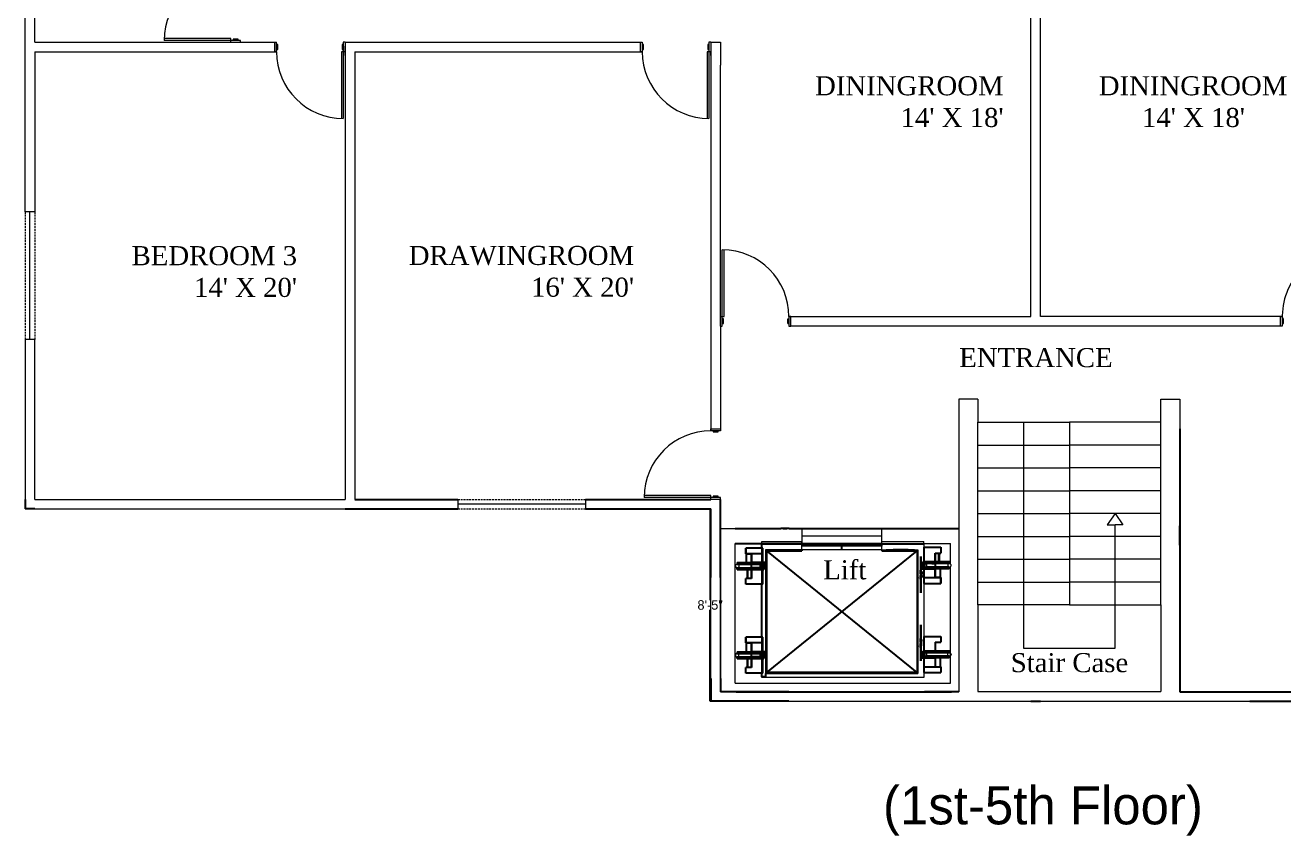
# Model space of a CAD drawing. Header units: inches. Extents: x 396 to 1457, y 125 to 901.
# Drawn here: x 396 to 1056, y 125 to 551 of the extents above; entities that cross this region are included whole.
import ezdxf

# ---------------------------------------------------------------- set-up
doc = ezdxf.new("R2010")
doc.units = ezdxf.units.IN
doc.header["$MEASUREMENT"] = 0
doc.linetypes.add('DASHEDX2', pattern=[1.5, 1, -0.5])
doc.layers.add('cut', color=6, linetype='Continuous', lineweight=18)
doc.layers.add('Edges', color=7, linetype='Continuous')
doc.dimstyles.new('dim4', dxfattribs={"dimtxt": 5, "dimasz": 0.18, "dimexe": 0.18, "dimexo": 0.0625, "dimgap": 0.09, "dimtad": 0, "dimtih": 1, "dimtoh": 1, "dimdec": 4, "dimzin": 0, "dimdsep": 46, "dimlunit": 4, "dimtxsty": 'Standard', "dimcen": 0.09, "dimadec": 0, "dimazin": 0, "dimtfac": 1, "dimtdec": 4, "dimtofl": 0, "dimtmove": 0, "dimatfit": 3, "dimfxl": 1, "dimtolj": 1, "dimtzin": 0, "dimarcsym": 0})

# ---------------------------------------------------------------- blocks, each defined once
blk = doc.blocks.new('Otis elevator pl')
at = {"color": 7}
for p, q in [((149.94, 99.57), (36.94, 99.57)), ((51.44, 89.52), (42.53, 89.52)), ((42.53, 86.48), (42.53, 89.52)), ((42.94, 86.48), (42.53, 86.48)), ((42.94, 81.85), (42.94, 86.48)), ((45.56, 86.48), (42.94, 86.48)), ((45.56, 81.85), (45.56, 86.48)), ((51.44, 86.48), (45.56, 86.48)), ((51.44, 86.48), (51.44, 89.52)), ((51.44, 81.85), (51.44, 86.48)), ((55.07, 89.57), (54.57, 89.57)), ((55.07, 25.57), (55.07, 89.57)), ((55.07, 89.57), (134.07, 89.57)), ((134.07, 89.57), (134.07, 90.07)), ((134.07, 25.57), (134.07, 89.57)), ((134.57, 91.82), (136.57, 91.82)), ((134.57, 90.07), (134.57, 91.82)), ((136.07, 89.9), (136.57, 89.9)), ((136.07, 89.9), (136.07, 82.21)), ((136.07, 89.9), (136.07, 84.15)), ((136.57, 91.82), (136.57, 92.07)), ((136.57, 91.82), (136.57, 89.9)), ((136.57, 82.21), (136.57, 89.9)), ((136.57, 89.9), (144.98, 89.9)), ((141.95, 86.88), (144.98, 86.88)), ((141.95, 86.88), (141.95, 82.21)), ((141.95, 82.21), (141.95, 86.88)), ((141.95, 82.21), (141.95, 86.88)), ((143.81, 86.88), (143.81, 82.21)), ((143.81, 86.88), (143.81, 82.21)), ((144.22, 82.21), (144.22, 86.88)), ((144.22, 82.21), (144.22, 86.88)), ((144.98, 89.9), (144.98, 86.88)), ((38.11, 81.85), (38.11, 80.95)), ((38.11, 81.85), (42.94, 81.85)), ((38.11, 80.95), (50.16, 80.95)), ((39.06, 80.04), (38.97, 80.04)), ((42.94, 81.85), (45.56, 81.85)), ((51.44, 81.85), (45.56, 81.85)), ((50.16, 80.95), (50.16, 79.11)), ((51, 80.95), (50.16, 80.95)), ((51.44, 80.95), (51, 80.95)), ((51.57, 81.85), (51.44, 81.85)), ((51.44, 80.95), (51.44, 81.58)), ((51.44, 81.58), (51.57, 81.58)), ((51.44, 79.11), (51.44, 80.95)), ((51.57, 80.95), (51.44, 80.95)), ((53.02, 81.85), (51.57, 81.85)), ((51.57, 81.58), (51.84, 81.58)), ((51.84, 80.95), (51.57, 80.95)), ((51.84, 81.58), (51.84, 80.95)), ((51.84, 81.58), (52.06, 81.58)), ((51.84, 80.95), (51.84, 79.11)), ((52.06, 80.95), (51.84, 80.95)), ((52.06, 81.58), (52.06, 80.95)), ((53.02, 81.58), (52.06, 81.58)), ((52.06, 80.95), (52.06, 79.11)), ((53.02, 81.85), (53.02, 81.58)), ((53.13, 83.44), (53.13, 80.4)), ((53.13, 80.4), (53.13, 83.44)), ((53.13, 80.4), (53.13, 75.77)), ((53.13, 75.77), (53.13, 80.4)), ((135.45, 81.34), (135.45, 82.21)), ((135.45, 82.21), (135.67, 82.21)), ((135.45, 82.21), (135.67, 82.21)), ((135.67, 82.21), (135.45, 82.21)), ((135.67, 81.34), (135.45, 81.34)), ((135.45, 79.5), (135.45, 81.34)), ((135.45, 81.34), (135.67, 81.34)), ((135.45, 79.5), (135.67, 79.5)), ((135.45, 78.87), (135.45, 79.5)), ((135.67, 79.5), (135.45, 79.5)), ((135.67, 81.34), (135.67, 82.21)), ((135.67, 82.21), (136.07, 82.21)), ((136.07, 82.21), (135.67, 82.21)), ((135.67, 82.21), (136.07, 82.21)), ((135.67, 79.5), (135.67, 81.34)), ((136.07, 81.34), (135.67, 81.34)), ((135.67, 81.34), (136.07, 81.34)), ((135.67, 79.5), (136.07, 79.5)), ((135.67, 78.87), (135.67, 79.5)), ((136.07, 79.5), (135.67, 79.5)), ((136.07, 84.15), (136.07, 82.21)), ((136.07, 82.21), (136.07, 81.34)), ((136.07, 82.21), (136.57, 82.21)), ((136.57, 82.21), (136.07, 82.21)), ((136.07, 82.21), (136.07, 81.34)), ((136.07, 82.21), (136.07, 81.34)), ((136.07, 81.34), (136.07, 79.5)), ((136.07, 81.34), (136.51, 81.34)), ((136.07, 81.34), (136.51, 81.34)), ((136.07, 81.34), (136.07, 79.5)), ((136.07, 81.34), (136.07, 79.5)), ((136.07, 79.5), (136.07, 78.87)), ((136.07, 79.5), (136.51, 79.5)), ((136.07, 79.5), (136.07, 78.87)), ((136.51, 79.5), (136.07, 79.5)), ((136.07, 79.5), (136.07, 78.87)), ((136.07, 79.5), (136.07, 78.87)), ((136.51, 81.34), (136.57, 81.34)), ((136.51, 81.34), (136.57, 81.34)), ((136.51, 79.5), (136.51, 81.34)), ((136.51, 79.5), (136.57, 79.5)), ((136.57, 79.5), (136.51, 79.5)), ((136.57, 81.34), (136.57, 82.21)), ((141.95, 82.21), (136.57, 82.21)), ((136.64, 82.21), (136.57, 82.21)), ((136.57, 81.34), (136.57, 79.5)), ((137.35, 81.34), (136.57, 81.34)), ((136.57, 81.34), (137.35, 81.34)), ((137.35, 79.5), (136.57, 79.5)), ((136.57, 78.6), (136.57, 79.5)), ((137.35, 79.5), (136.57, 79.5)), ((138.2, 82.21), (136.64, 82.21)), ((137.35, 79.5), (137.35, 81.34)), ((149.46, 81.34), (137.35, 81.34)), ((137.35, 81.34), (138.7, 81.34)), ((149.4, 79.5), (137.35, 79.5)), ((138.7, 79.5), (137.35, 79.5)), ((140.01, 82.21), (138.2, 82.21)), ((138.7, 81.34), (140.27, 81.34)), ((140.27, 79.5), (138.7, 79.5)), ((141.95, 82.21), (140.01, 82.21)), ((141.95, 82.21), (140.01, 82.21)), ((140.27, 81.34), (141.95, 81.34)), ((140.27, 81.34), (141.95, 81.34)), ((141.95, 79.5), (140.27, 79.5)), ((141.95, 79.5), (140.27, 79.5)), ((149.46, 82.21), (141.95, 82.21)), ((143.89, 82.21), (141.95, 82.21)), ((143.89, 82.21), (141.95, 82.21)), ((141.95, 81.34), (141.95, 79.5)), ((141.95, 81.34), (141.95, 79.5)), ((145.7, 82.21), (143.89, 82.21)), ((145.7, 82.21), (143.89, 82.21)), ((147.26, 82.21), (145.7, 82.21)), ((147.26, 82.21), (145.7, 82.21)), ((148.45, 82.21), (147.26, 82.21)), ((148.45, 82.21), (147.26, 82.21)), ((149.2, 82.21), (148.45, 82.21)), ((149.2, 82.21), (148.45, 82.21)), ((149.46, 82.21), (149.2, 82.21)), ((149.46, 82.21), (149.2, 82.21)), ((149.4, 78.6), (149.4, 79.5)), ((149.46, 82.21), (149.46, 81.34)), ((38.06, 78.24), (38.06, 79.11)), ((38.06, 79.11), (50.16, 79.11)), ((38.06, 78.24), (45.56, 78.24)), ((38.06, 78.24), (38.31, 78.24)), ((38.31, 78.24), (39.06, 78.24)), ((39.06, 78.24), (40.25, 78.24)), ((40.25, 78.24), (41.81, 78.24)), ((45.56, 73.57), (42.53, 73.57)), ((42.53, 70.55), (42.53, 73.57)), ((45.56, 73.57), (45.56, 78.24)), ((45.56, 78.24), (51.44, 78.24)), ((50.16, 79.11), (51, 79.11)), ((51.44, 79.11), (51, 79.11)), ((51.44, 78.24), (51.44, 79.11)), ((51.44, 79.11), (51.57, 79.11)), ((51.57, 78.24), (51.44, 78.24)), ((51.44, 70.55), (51.44, 78.24)), ((51.57, 79.11), (51.84, 79.11)), ((51.84, 78.24), (51.57, 78.24)), ((51.84, 79.11), (52.06, 79.11)), ((51.84, 79.11), (51.84, 78.24)), ((52.06, 78.24), (51.84, 78.24)), ((52.06, 79.11), (52.06, 78.24)), ((52.7, 75.51), (52.89, 75.51)), ((52.7, 75.51), (52.7, 73.04)), ((53.13, 73.04), (52.7, 73.04)), ((52.7, 72.16), (52.7, 73.04)), ((52.89, 75.77), (53.13, 75.77)), ((53.13, 75.77), (52.89, 75.77)), ((52.89, 75.51), (53.13, 75.51)), ((53.13, 75.51), (52.89, 75.51)), ((52.89, 74.87), (53.13, 74.87)), ((52.89, 73.04), (53.13, 73.04)), ((53.13, 75.77), (53.13, 75.51)), ((53.13, 75.77), (53.54, 75.77)), ((53.54, 75.77), (53.13, 75.77)), ((53.13, 75.51), (53.13, 75.77)), ((53.13, 75.77), (53.13, 75.51)), ((53.13, 75.51), (53.13, 75.77)), ((53.54, 75.51), (53.13, 75.51)), ((53.13, 75.51), (53.54, 75.51)), ((53.13, 75.51), (53.13, 74.87)), ((53.13, 74.87), (53.13, 75.51)), ((53.13, 74.87), (53.13, 75.51)), ((53.13, 75.51), (53.13, 74.87)), ((53.13, 74.87), (53.13, 75.51)), ((53.13, 75.51), (53.13, 74.87)), ((53.13, 74.87), (53.54, 74.87)), ((53.54, 74.87), (53.13, 74.87)), ((53.13, 74.87), (53.13, 73.04)), ((53.13, 73.04), (53.13, 74.87)), ((53.13, 73.04), (53.13, 74.87)), ((53.13, 74.87), (53.13, 73.04)), ((53.13, 73.04), (53.54, 73.04)), ((53.13, 72.16), (53.13, 73.04)), ((53.13, 73.04), (53.13, 72.16)), ((53.13, 72.16), (53.13, 73.04)), ((53.13, 73.04), (53.13, 72.16)), ((53.54, 73.04), (53.13, 73.04)), ((53.13, 73.04), (53.13, 64.48)), ((53.13, 72.16), (53.13, 73.04)), ((53.54, 75.77), (53.76, 75.77)), ((53.76, 75.77), (53.54, 75.77)), ((53.76, 75.51), (53.54, 75.51)), ((53.54, 75.51), (53.76, 75.51)), ((53.76, 74.87), (53.54, 74.87)), ((53.54, 74.87), (53.76, 74.87)), ((53.76, 73.04), (53.54, 73.04)), ((53.54, 73.04), (53.76, 73.04)), ((54.57, 75.77), (54.57, 75.51)), ((54.57, 75.51), (54.57, 75.77)), ((134.5, 78.6), (134.5, 78.87)), ((134.57, 78.87), (134.5, 78.87)), ((134.5, 78.6), (134.57, 78.6)), ((135.45, 78.87), (134.57, 78.87)), ((134.57, 78.87), (134.57, 78.6)), ((134.57, 78.6), (136.07, 78.6)), ((135.67, 78.87), (135.45, 78.87)), ((135.45, 78.6), (135.67, 78.6)), ((136.07, 78.87), (135.67, 78.87)), ((135.67, 78.6), (136.07, 78.6)), ((136.07, 78.6), (136.07, 73.97)), ((136.07, 78.6), (136.57, 78.6)), ((136.07, 78.6), (136.07, 73.97)), ((136.07, 73.97), (136.07, 70.93)), ((136.07, 73.97), (136.57, 73.97)), ((136.07, 73.97), (136.07, 70.93)), ((136.57, 73.97), (136.57, 78.6)), ((136.57, 78.6), (141.95, 78.6)), ((136.57, 70.93), (136.57, 73.97)), ((136.57, 73.97), (141.95, 73.97)), ((141.95, 78.6), (141.95, 73.97)), ((144.57, 78.6), (141.95, 78.6)), ((141.95, 73.97), (141.95, 78.6)), ((141.95, 73.97), (141.95, 78.6)), ((141.95, 73.97), (144.57, 73.97)), ((144.98, 73.97), (141.95, 73.97)), ((144.98, 73.97), (141.95, 73.97)), ((144.22, 73.97), (143.89, 73.97)), ((144.22, 73.97), (143.89, 73.97)), ((144.49, 73.97), (144.22, 73.97)), ((144.49, 73.97), (144.22, 73.97)), ((144.57, 73.97), (144.49, 73.97)), ((144.57, 73.97), (144.49, 73.97)), ((144.57, 78.6), (144.57, 73.97)), ((149.4, 78.6), (144.57, 78.6)), ((144.57, 73.97), (144.98, 73.97)), ((144.98, 73.97), (144.98, 70.93)), ((144.98, 73.93), (144.98, 73.97)), ((144.98, 70.93), (144.98, 73.97)), ((144.98, 73.93), (144.98, 73.97)), ((144.98, 70.93), (144.98, 73.97)), ((144.98, 73.93), (144.98, 73.94)), ((144.98, 73.93), (144.98, 73.94)), ((51.44, 70.55), (42.53, 70.55)), ((53.13, 72.16), (52.57, 72.16)), ((52.7, 72.16), (52.89, 72.16)), ((53.13, 72.16), (52.7, 72.16)), ((53.13, 72.16), (52.89, 72.16)), ((52.89, 72.16), (53.13, 72.16)), ((53.54, 72.16), (53.13, 72.16)), ((53.13, 70.23), (53.13, 72.16)), ((53.13, 72.16), (53.54, 72.16)), ((53.13, 64.48), (53.13, 70.23)), ((53.54, 72.16), (53.76, 72.16)), ((53.76, 72.16), (53.54, 72.16)), ((136.07, 70.93), (136.57, 70.93)), ((136.57, 70.93), (136.57, 43.09)), ((136.57, 70.93), (144.98, 70.93)), ((53.13, 44.59), (53.13, 47.63)), ((53.13, 47.63), (53.13, 44.59)), ((51.44, 42.71), (42.53, 42.71)), ((42.53, 39.67), (42.53, 42.71)), ((42.53, 42.71), (42.53, 39.67)), ((42.53, 39.71), (42.53, 39.67)), ((42.53, 39.71), (42.53, 39.7)), ((42.94, 39.67), (42.53, 39.67)), ((42.53, 39.67), (45.56, 39.67)), ((42.94, 35.04), (42.94, 39.67)), ((45.56, 39.67), (42.94, 39.67)), ((42.94, 39.67), (43.03, 39.67)), ((43.03, 39.67), (43.29, 39.67)), ((43.29, 39.67), (43.62, 39.67)), ((45.56, 35.04), (45.56, 39.67)), ((51.44, 39.67), (45.56, 39.67)), ((45.56, 39.67), (45.56, 35.04)), ((51.44, 39.67), (51.44, 42.71)), ((51.44, 35.04), (51.44, 39.67)), ((53.13, 39.69), (52.7, 39.69)), ((52.7, 39.06), (52.7, 39.69)), ((52.7, 39.69), (53.13, 39.69)), ((52.7, 39.06), (52.7, 39.69)), ((52.7, 39.69), (52.89, 39.69)), ((52.89, 39.69), (52.7, 39.69)), ((52.89, 39.96), (53.13, 39.96)), ((52.89, 39.96), (53.13, 39.96)), ((53.13, 39.69), (52.89, 39.69)), ((52.89, 39.69), (53.13, 39.69)), ((53.13, 39.96), (53.13, 44.59)), ((53.13, 44.59), (53.13, 39.96)), ((53.13, 39.69), (53.13, 39.96)), ((53.13, 39.96), (53.13, 39.69)), ((53.54, 39.96), (53.13, 39.96)), ((53.13, 39.96), (53.54, 39.96)), ((53.13, 39.96), (53.13, 39.69)), ((53.13, 39.69), (53.13, 39.96)), ((53.13, 39.06), (53.13, 39.69)), ((53.13, 39.69), (53.13, 39.06)), ((53.13, 39.69), (53.13, 39.06)), ((53.13, 39.06), (53.13, 39.69)), ((53.13, 39.69), (53.13, 39.06)), ((53.13, 39.06), (53.13, 39.69)), ((53.13, 39.69), (53.54, 39.69)), ((53.54, 39.69), (53.13, 39.69)), ((53.54, 39.96), (53.76, 39.96)), ((53.76, 39.96), (53.54, 39.96)), ((53.76, 39.69), (53.54, 39.69)), ((53.54, 39.69), (53.76, 39.69)), ((54.57, 39.69), (54.57, 39.96)), ((54.57, 39.96), (54.57, 39.69)), ((136.07, 43.09), (136.57, 43.09)), ((136.07, 43.09), (136.07, 35.4)), ((136.07, 43.09), (136.07, 37.34)), ((136.57, 35.4), (136.57, 43.09)), ((136.57, 43.09), (144.98, 43.09)), ((141.95, 40.07), (144.98, 40.07)), ((141.95, 40.07), (141.95, 35.4)), ((141.95, 35.4), (141.95, 40.07)), ((143.81, 40.07), (143.81, 35.4)), ((144.22, 35.4), (144.22, 40.07)), ((144.98, 43.09), (144.98, 40.07)), ((38.11, 35.04), (38.11, 34.13)), ((38.11, 35.04), (42.94, 35.04)), ((38.11, 34.13), (50.16, 34.13)), ((42.94, 35.04), (45.56, 35.04)), ((51.44, 35.04), (45.56, 35.04)), ((45.56, 32.3), (45.56, 34.13)), ((45.56, 34.13), (47.24, 34.13)), ((50.16, 34.13), (50.16, 32.3)), ((51.44, 34.13), (50.16, 34.13)), ((51.57, 35.04), (51.44, 35.04)), ((51.44, 34.13), (51.44, 34.77)), ((51.44, 34.77), (51.57, 34.77)), ((51.44, 32.3), (51.44, 34.13)), ((51.57, 34.13), (51.44, 34.13)), ((53.02, 35.04), (51.57, 35.04)), ((51.57, 34.77), (51.84, 34.77)), ((51.84, 34.13), (51.57, 34.13)), ((51.84, 34.77), (51.84, 34.13)), ((51.84, 34.77), (52.06, 34.77)), ((51.84, 34.13), (51.84, 32.3)), ((52.06, 34.13), (51.84, 34.13)), ((51.86, 39.06), (52.7, 39.06)), ((52.7, 39.06), (51.86, 39.06)), ((52.7, 37.23), (51.86, 37.23)), ((52.06, 34.77), (52.06, 34.13)), ((53.02, 34.77), (52.06, 34.77)), ((52.06, 34.13), (52.06, 32.3)), ((53.13, 36.35), (52.57, 36.35)), ((52.57, 36.35), (53.13, 36.35)), ((52.7, 39.06), (53.13, 39.06)), ((53.13, 39.06), (52.7, 39.06)), ((52.7, 39.06), (52.7, 37.23)), ((52.7, 37.23), (52.7, 39.06)), ((52.89, 39.06), (52.7, 39.06)), ((52.7, 39.06), (52.89, 39.06)), ((52.7, 37.23), (52.7, 36.35)), ((52.7, 36.35), (52.7, 37.23)), ((52.89, 37.23), (52.7, 37.23)), ((52.7, 37.23), (53.13, 37.23)), ((52.7, 37.23), (52.89, 37.23)), ((53.13, 36.35), (52.7, 36.35)), ((52.7, 36.35), (52.89, 36.35)), ((52.89, 36.35), (52.7, 36.35)), ((52.7, 36.35), (53.13, 36.35)), ((52.89, 39.06), (53.13, 39.06)), ((53.13, 39.06), (52.89, 39.06)), ((53.13, 37.23), (52.89, 37.23)), ((52.89, 37.23), (53.13, 37.23)), ((52.89, 36.35), (53.13, 36.35)), ((53.13, 36.35), (52.89, 36.35)), ((53.02, 35.04), (53.02, 34.77)), ((53.13, 39.06), (53.13, 37.23)), ((53.13, 37.23), (53.13, 39.06)), ((53.13, 39.06), (53.54, 39.06)), ((53.13, 39.06), (53.13, 37.23)), ((53.13, 37.23), (53.13, 39.06)), ((53.54, 39.06), (53.13, 39.06)), ((53.13, 36.35), (53.13, 37.23)), ((53.13, 37.23), (53.13, 36.35)), ((53.13, 37.23), (53.13, 36.35)), ((53.13, 36.35), (53.13, 37.23)), ((53.54, 37.23), (53.13, 37.23)), ((53.13, 36.35), (53.13, 37.23)), ((53.13, 37.23), (53.13, 36.35)), ((53.13, 37.23), (53.54, 37.23)), ((53.13, 36.35), (53.54, 36.35)), ((53.13, 36.35), (53.13, 34.41)), ((53.13, 34.41), (53.13, 36.35)), ((53.54, 36.35), (53.13, 36.35)), ((53.13, 34.41), (53.13, 28.66)), ((53.13, 28.66), (53.13, 34.41)), ((53.54, 39.06), (53.76, 39.06)), ((53.76, 39.06), (53.54, 39.06)), ((53.76, 37.23), (53.54, 37.23)), ((53.54, 37.23), (53.76, 37.23)), ((53.76, 36.35), (53.54, 36.35)), ((53.54, 36.35), (53.76, 36.35)), ((135.45, 34.52), (135.45, 35.4)), ((135.45, 35.4), (135.67, 35.4)), ((135.67, 35.4), (135.45, 35.4)), ((135.45, 35.4), (135.67, 35.4)), ((135.67, 34.52), (135.45, 34.52)), ((135.45, 32.69), (135.45, 34.52)), ((135.45, 34.52), (135.67, 34.52)), ((135.67, 34.52), (135.67, 35.4)), ((135.67, 35.4), (136.07, 35.4)), ((135.67, 35.4), (136.07, 35.4)), ((136.07, 35.4), (135.67, 35.4)), ((135.67, 32.69), (135.67, 34.52)), ((136.07, 34.52), (135.67, 34.52)), ((135.67, 34.52), (136.07, 34.52)), ((136.07, 37.34), (136.07, 35.4)), ((136.07, 35.4), (136.07, 34.52)), ((136.07, 35.4), (136.57, 35.4)), ((136.07, 35.4), (136.07, 34.52)), ((136.07, 35.4), (136.07, 34.52)), ((136.07, 35.4), (136.07, 34.52)), ((136.57, 35.4), (136.07, 35.4)), ((136.07, 34.52), (136.07, 32.69)), ((136.07, 34.52), (136.51, 34.52)), ((136.07, 34.52), (136.51, 34.52)), ((136.07, 34.52), (136.07, 32.69)), ((136.51, 34.52), (136.57, 34.52)), ((136.51, 34.52), (136.51, 32.69)), ((136.51, 34.52), (136.57, 34.52)), ((141.95, 35.4), (136.57, 35.4)), ((136.57, 34.52), (136.57, 35.4)), ((136.64, 35.4), (136.57, 35.4)), ((136.57, 34.52), (136.57, 32.69)), ((137.35, 34.52), (136.57, 34.52)), ((136.57, 34.52), (137.35, 34.52)), ((138.2, 35.4), (136.64, 35.4)), ((137.35, 32.69), (137.35, 34.52)), ((149.46, 34.52), (137.35, 34.52)), ((137.35, 34.52), (138.7, 34.52)), ((140.01, 35.4), (138.2, 35.4)), ((138.7, 34.52), (140.27, 34.52)), ((141.95, 35.4), (140.01, 35.4)), ((140.27, 34.52), (141.95, 34.52)), ((149.46, 35.4), (141.95, 35.4)), ((143.89, 35.4), (141.95, 35.4)), ((141.95, 34.52), (141.95, 32.69)), ((145.7, 35.4), (143.89, 35.4)), ((147.26, 35.4), (145.7, 35.4)), ((147.26, 35.4), (145.7, 35.4)), ((148.45, 35.4), (147.26, 35.4)), ((148.45, 35.4), (147.26, 35.4)), ((149.2, 35.4), (148.45, 35.4)), ((149.2, 35.4), (148.45, 35.4)), ((148.45, 33.59), (148.54, 33.59)), ((148.45, 33.59), (148.54, 33.59)), ((149.46, 35.4), (149.2, 35.4)), ((149.46, 35.4), (149.2, 35.4)), ((149.46, 35.4), (149.46, 34.52)), ((38.06, 31.43), (38.06, 32.3)), ((38.06, 32.3), (50.16, 32.3)), ((38.06, 31.43), (45.56, 31.43)), ((38.06, 31.43), (38.31, 31.43)), ((38.31, 31.43), (39.06, 31.43)), ((39.06, 31.43), (40.25, 31.43)), ((40.25, 31.43), (41.81, 31.43)), ((41.81, 31.43), (43.62, 31.43)), ((45.56, 26.75), (42.53, 26.75)), ((42.53, 23.74), (42.53, 26.75)), ((43.29, 31.43), (43.29, 26.75)), ((43.62, 31.43), (45.56, 31.43)), ((43.71, 26.75), (43.71, 31.43)), ((47.24, 32.3), (45.56, 32.3)), ((45.56, 26.75), (45.56, 31.43)), ((45.56, 31.43), (51.44, 31.43)), ((45.56, 31.43), (47.51, 31.43)), ((45.56, 31.43), (45.56, 26.75)), ((51.44, 32.3), (50.16, 32.3)), ((51.44, 31.43), (51.44, 32.3)), ((51.44, 32.3), (51.57, 32.3)), ((51.57, 31.43), (51.44, 31.43)), ((51.44, 23.74), (51.44, 31.43)), ((51.57, 32.3), (51.84, 32.3)), ((51.84, 31.43), (51.57, 31.43)), ((51.84, 32.3), (52.06, 32.3)), ((51.84, 32.3), (51.84, 31.43)), ((52.06, 31.43), (51.84, 31.43)), ((52.06, 32.3), (52.06, 31.43)), ((134.5, 31.79), (134.5, 32.06)), ((134.57, 32.06), (134.5, 32.06)), ((134.5, 31.79), (134.57, 31.79)), ((135.45, 32.06), (134.57, 32.06)), ((134.57, 32.06), (134.57, 31.79)), ((134.57, 31.79), (136.07, 31.79)), ((135.45, 32.69), (135.67, 32.69)), ((135.45, 32.06), (135.45, 32.69)), ((135.67, 32.69), (135.45, 32.69)), ((135.67, 32.06), (135.45, 32.06)), ((135.45, 31.79), (135.67, 31.79)), ((135.67, 32.69), (136.07, 32.69)), ((135.67, 32.06), (135.67, 32.69)), ((136.07, 32.69), (135.67, 32.69)), ((136.07, 32.06), (135.67, 32.06)), ((135.67, 31.79), (136.07, 31.79)), ((136.07, 32.69), (136.07, 32.06)), ((136.07, 32.69), (136.51, 32.69)), ((136.51, 32.69), (136.07, 32.69)), ((136.07, 32.69), (136.07, 32.06)), ((136.07, 32.69), (136.07, 32.06)), ((136.07, 31.79), (136.07, 27.16)), ((136.07, 31.79), (136.57, 31.79)), ((136.07, 31.79), (136.07, 27.16)), ((136.07, 27.16), (136.07, 24.12)), ((136.07, 27.16), (136.57, 27.16)), ((136.07, 27.16), (136.07, 24.12)), ((136.51, 32.69), (136.57, 32.69)), ((136.57, 32.69), (136.51, 32.69)), ((137.35, 32.69), (136.57, 32.69)), ((136.57, 31.79), (136.57, 32.69)), ((137.35, 32.69), (136.57, 32.69)), ((136.57, 27.16), (136.57, 31.79)), ((136.57, 31.79), (141.95, 31.79)), ((136.57, 24.12), (136.57, 27.16)), ((136.57, 27.16), (141.95, 27.16)), ((149.4, 32.69), (137.35, 32.69)), ((138.7, 32.69), (137.35, 32.69)), ((140.27, 32.69), (138.7, 32.69)), ((141.95, 32.69), (140.27, 32.69)), ((141.95, 31.79), (141.95, 27.16)), ((144.57, 31.79), (141.95, 31.79)), ((141.95, 27.16), (141.95, 31.79)), ((141.95, 27.16), (144.57, 27.16)), ((144.98, 27.16), (141.95, 27.16)), ((144.22, 27.16), (143.89, 27.16)), ((144.49, 27.16), (144.22, 27.16)), ((144.57, 27.16), (144.49, 27.16)), ((144.57, 31.79), (144.57, 27.16)), ((149.4, 31.79), (144.57, 31.79)), ((144.57, 27.16), (144.98, 27.16)), ((144.98, 27.16), (144.98, 24.12)), ((144.98, 24.12), (144.98, 27.16)), ((144.98, 27.12), (144.98, 27.16)), ((144.98, 27.12), (144.98, 27.13)), ((149.4, 31.79), (149.4, 32.69)), ((51.44, 23.74), (42.53, 23.74)), ((54.57, 25.57), (55.07, 25.57)), ((58.26, 25.57), (55.07, 25.57)), ((56.47, 25.07), (56.47, 25.27)), ((73.57, 25.57), (58.26, 25.57)), ((58.26, 25.27), (58.26, 25.57)), ((59.78, 25.07), (67.53, 25.07)), ((71.22, 25.07), (71.22, 25.27)), ((73.57, 25.07), (73.57, 25.57)), ((115.57, 22.07), (73.57, 22.07)), ((115.44, 21.77), (73.57, 21.77)), ((94.57, 25.07), (94.57, 23.07)), ((115.57, 22.07), (115.44, 21.77)), ((115.57, 21.77), (115.44, 21.77)), ((134.07, 25.57), (115.57, 25.57)), ((115.57, 25.07), (115.57, 25.57)), ((136.57, 21.77), (115.57, 21.77)), ((134.07, 25.57), (134.07, 25.07)), ((136.07, 24.12), (136.57, 24.12)), ((136.57, 24.12), (136.57, 22.07)), ((136.57, 24.12), (144.98, 24.12)), ((150.57, 21.77), (136.57, 21.77)), ((33.07, 14.07), (33.07, 13.97)), ((33.07, 13.97), (69.87, 13.97)), ((69.87, 14.07), (119.15, 14.07)), ((69.87, 14.07), (73.57, 14.07)), ((73.57, 14.07), (115.44, 14.07)), ((115.44, 14.07), (119.15, 14.07)), ((119.15, 14.07), (119.15, 13.97)), ((119.15, 13.97), (122.12, 13.97)), ((122.12, 13.97), (122.12, 14.07)), ((122.12, 13.94), (122.12, 13.97)), ((122.12, 13.94), (123.43, 13.94)), ((123.43, 13.94), (123.43, 13.88)), ((125.31, 13.94), (123.43, 13.94)), ((123.43, 13.88), (125.31, 13.88)), ((125.31, 13.94), (125.31, 13.88)), ((125.31, 13.94), (126.62, 13.94)), ((126.62, 13.97), (126.62, 14.07)), ((126.62, 13.97), (150.57, 13.97)), ((126.62, 13.94), (126.62, 13.97)), ((150.57, 13.97), (150.57, 14.07))]:
    blk.add_line(p, q, dxfattribs=at)
at = {"layer": 'cut', "color": 7}
for p, q in [((33.07, 95.07), (33.07, 99.57)), ((33.07, 99.57), (37.57, 99.57)), ((37.57, 99.57), (149.94, 99.57)), ((149.94, 99.57), (158.27, 99.57)), ((158.27, 95.07), (158.27, 99.57)), ((33.07, 21.77), (33.07, 95.07)), ((149.94, 95.07), (37.57, 95.07)), ((37.57, 95.07), (37.57, 80.81)), ((150.57, 95.07), (149.94, 95.07)), ((150.57, 95.07), (150.57, 21.77)), ((158.27, 14.07), (158.27, 95.07)), ((51.57, 81.85), (51.57, 92.07)), ((51.57, 92.07), (136.57, 92.07)), ((54.57, 89.57), (54.57, 90.07)), ((134.07, 90.07), (54.57, 90.07)), ((54.57, 25.57), (54.57, 89.57)), ((134.57, 90.07), (134.07, 90.07)), ((134.57, 78.87), (134.57, 90.07)), ((37.14, 80.03), (37.17, 80.27)), ((37.14, 80.03), (37.17, 79.79)), ((37.26, 80.49), (37.17, 80.27)), ((37.17, 79.79), (37.26, 79.57)), ((37.41, 80.68), (37.26, 80.49)), ((37.26, 79.57), (37.41, 79.38)), ((37.57, 80.81), (37.41, 80.68)), ((37.41, 79.38), (37.57, 79.26)), ((37.6, 80.82), (37.57, 80.81)), ((37.57, 80.81), (37.57, 79.26)), ((37.82, 80.92), (37.6, 80.82)), ((38.06, 80.95), (37.82, 80.92)), ((38.06, 80.95), (38.29, 80.92)), ((38.29, 80.92), (38.51, 80.82)), ((38.51, 80.82), (38.7, 80.68)), ((38.7, 79.38), (38.51, 79.24)), ((38.7, 80.68), (38.85, 80.49)), ((38.85, 79.57), (38.7, 79.38)), ((38.85, 80.49), (38.94, 80.27)), ((38.94, 79.79), (38.85, 79.57)), ((38.94, 80.27), (38.97, 80.03)), ((38.97, 80.03), (38.94, 79.79)), ((51.57, 81.85), (51.57, 81.58)), ((51.57, 81.58), (51.57, 80.95)), ((51.57, 80.95), (51.57, 79.11)), ((148.57, 80.66), (148.54, 80.42)), ((148.54, 80.42), (148.57, 80.18)), ((148.66, 80.88), (148.57, 80.66)), ((148.57, 80.18), (148.66, 79.96)), ((148.81, 81.07), (148.66, 80.88)), ((148.66, 79.96), (148.81, 79.77)), ((149, 81.21), (148.81, 81.07)), ((148.81, 79.77), (149, 79.63)), ((149.22, 81.3), (149, 81.21)), ((149, 79.63), (149.22, 79.54)), ((149.46, 81.34), (149.22, 81.3)), ((149.22, 79.54), (149.46, 79.5)), ((149.69, 81.3), (149.46, 81.34)), ((149.46, 79.5), (149.69, 79.54)), ((149.91, 81.21), (149.69, 81.3)), ((149.69, 79.54), (149.91, 79.63)), ((150.1, 81.07), (149.91, 81.21)), ((149.91, 79.63), (150.1, 79.77)), ((150.25, 80.88), (150.1, 81.07)), ((150.1, 79.77), (150.25, 79.96)), ((150.34, 80.66), (150.25, 80.88)), ((150.25, 79.96), (150.34, 80.18)), ((150.37, 80.42), (150.34, 80.66)), ((150.34, 80.18), (150.37, 80.42)), ((37.57, 79.26), (37.6, 79.24)), ((37.57, 79.26), (37.57, 33.99)), ((37.6, 79.24), (37.82, 79.15)), ((37.82, 79.15), (38.06, 79.11)), ((38.29, 79.15), (38.06, 79.11)), ((38.51, 79.24), (38.29, 79.15)), ((51.57, 79.11), (51.57, 78.24)), ((51.57, 35.04), (51.57, 78.24)), ((134.57, 78.87), (134.57, 78.6)), ((134.57, 32.06), (134.57, 78.6)), ((37.17, 33.46), (37.14, 33.22)), ((37.14, 33.22), (37.17, 32.98)), ((37.26, 33.68), (37.17, 33.46)), ((37.41, 33.87), (37.26, 33.68)), ((37.57, 33.99), (37.41, 33.87)), ((37.6, 34.01), (37.57, 33.99)), ((37.82, 34.1), (37.6, 34.01)), ((38.06, 34.13), (37.82, 34.1)), ((38.29, 34.1), (38.06, 34.13)), ((38.51, 34.01), (38.29, 34.1)), ((38.7, 33.87), (38.51, 34.01)), ((38.85, 33.68), (38.7, 33.87)), ((38.94, 33.46), (38.85, 33.68)), ((38.97, 33.22), (38.94, 33.46)), ((38.94, 32.98), (38.97, 33.22)), ((51.57, 35.04), (51.57, 34.77)), ((51.57, 34.77), (51.57, 34.13)), ((51.57, 34.13), (51.57, 32.3)), ((148.54, 33.61), (148.57, 33.84)), ((148.57, 33.37), (148.54, 33.61)), ((148.57, 33.84), (148.66, 34.07)), ((148.66, 33.15), (148.57, 33.37)), ((148.66, 34.07), (148.81, 34.26)), ((148.81, 32.96), (148.66, 33.15)), ((148.81, 34.26), (149, 34.4)), ((149, 34.4), (149.22, 34.49)), ((149.22, 34.49), (149.46, 34.52)), ((149.69, 34.49), (149.46, 34.52)), ((149.91, 34.4), (149.69, 34.49)), ((150.1, 34.26), (149.91, 34.4)), ((150.25, 34.07), (150.1, 34.26)), ((150.1, 32.96), (150.25, 33.15)), ((150.34, 33.84), (150.25, 34.07)), ((150.25, 33.15), (150.34, 33.37)), ((150.37, 33.61), (150.34, 33.84)), ((150.37, 33.61), (150.34, 33.37)), ((37.17, 32.98), (37.26, 32.76)), ((37.26, 32.76), (37.41, 32.57)), ((37.41, 32.57), (37.57, 32.44)), ((37.57, 32.44), (37.6, 32.42)), ((37.57, 32.44), (37.57, 21.77)), ((37.6, 32.42), (37.82, 32.33)), ((37.82, 32.33), (38.06, 32.3)), ((38.06, 32.3), (38.29, 32.33)), ((38.29, 32.33), (38.51, 32.42)), ((38.51, 32.42), (38.7, 32.57)), ((38.7, 32.57), (38.85, 32.76)), ((38.85, 32.76), (38.94, 32.98)), ((51.57, 32.3), (51.57, 31.43)), ((51.57, 22.07), (51.57, 31.43)), ((134.57, 32.06), (134.57, 31.79)), ((134.57, 25.07), (134.57, 31.79)), ((149, 32.81), (148.81, 32.96)), ((149.22, 32.72), (149, 32.81)), ((149.46, 32.69), (149.22, 32.72)), ((149.46, 32.69), (149.69, 32.72)), ((149.69, 32.72), (149.91, 32.81)), ((149.91, 32.81), (150.1, 32.96)), ((33.07, 14.07), (33.07, 21.77)), ((51.57, 21.77), (37.57, 21.77)), ((73.57, 22.07), (51.57, 22.07)), ((51.57, 22.07), (51.57, 21.77)), ((51.57, 21.77), (51.57, 20.63)), ((73.57, 21.77), (51.57, 21.77)), ((73.57, 20.63), (51.57, 20.63)), ((54.57, 25.07), (54.57, 25.57)), ((56.47, 25.07), (54.57, 25.07)), ((58.26, 25.27), (56.47, 25.27)), ((56.47, 25.07), (71.22, 25.07)), ((71.22, 25.27), (58.26, 25.27)), ((73.57, 25.07), (71.22, 25.07)), ((73.57, 25.07), (94.57, 25.07)), ((73.57, 25.07), (73.57, 23.07)), ((73.57, 23.07), (94.57, 23.07)), ((73.57, 22.07), (73.57, 23.07)), ((73.57, 22.07), (73.57, 21.77)), ((73.57, 21.77), (73.57, 20.63)), ((73.57, 20.63), (73.57, 17.92)), ((94.57, 25.07), (115.57, 25.07)), ((94.57, 23.07), (115.57, 23.07)), ((115.44, 21.77), (115.44, 17.92)), ((115.57, 25.07), (134.07, 25.07)), ((115.57, 25.07), (115.57, 23.07)), ((115.57, 23.07), (115.57, 22.07)), ((136.57, 22.07), (115.57, 22.07)), ((115.57, 22.07), (115.57, 21.77)), ((115.57, 21.77), (115.57, 20.63)), ((136.57, 20.63), (115.57, 20.63)), ((134.07, 25.07), (134.57, 25.07)), ((136.57, 22.07), (136.57, 21.77)), ((136.57, 21.77), (136.57, 20.63)), ((33.07, 14.07), (69.87, 14.07)), ((69.87, 14.07), (69.87, 13.97)), ((69.87, 13.97), (73.57, 13.97)), ((73.57, 17.92), (73.57, 14.07)), ((73.57, 17.92), (115.44, 17.92)), ((73.57, 14.07), (73.57, 13.97)), ((115.44, 17.92), (115.44, 14.07)), ((115.44, 14.07), (115.44, 13.97)), ((119.15, 13.97), (115.44, 13.97)), ((119.15, 14.07), (122.12, 14.07)), ((122.12, 14.07), (126.62, 14.07)), ((126.62, 14.07), (150.57, 14.07)), ((150.57, 13.97), (158.27, 14.07))]:
    blk.add_line(p, q, dxfattribs=at)
blk = doc.blocks.new('lift')
at = {"layer": 'Edges'}
blk.add_blockref('Otis elevator pl', (-93.76, -99.57), dxfattribs=at)
blk = doc.blocks.new('*D9')
at = {"color": 0, "lineweight": -2}
for p, q in [((689.83, 296.76), (755.38, 296.76)), ((755.2, 296.58), (755.2, 248.85)), ((755.2, 195.94), (755.2, 243.67)), ((760.54, 195.76), (755.02, 195.76))]:
    blk.add_line(p, q, dxfattribs=at)
at = {"color": 0}
for points in [[(755.17, 296.58), (755.23, 296.58), (755.2, 296.76)], [(755.17, 195.94), (755.23, 195.94), (755.2, 195.76)]]:
    blk.add_solid(points, dxfattribs=at)
at = {"layer": 'Defpoints', "color": 0}
for p in [(689.77, 296.76), (755.2, 195.76), (760.6, 195.76)]:
    blk.add_point(p, dxfattribs=at)
at = {"color": 0, "insert": (755.2, 246.26), "char_height": 5, "attachment_point": 5}
blk.add_mtext('\\A1;8\'-5"', dxfattribs=at)

msp = doc.modelspace()

# ---------------------------------------------------------------- linework, layer by layer
at = {"lineweight": 13}
for p, q in [((923.60126, 397.75822), (923.60126, 608.75822)), ((928.60126, 397.75822), (928.60126, 608.75822)), ((400.60126, 541.75822), (527.60126, 541.75822)), ((400.60126, 536.75822), (527.60126, 536.75822)), ((400.60126, 536.75822), (400.60126, 452.75822)), ((563.60126, 541.75822), (563.60126, 301.75822)), ((563.60126, 541.75822), (568.60126, 541.75822)), ((563.60126, 534.75822), (563.60126, 539.75822)), ((568.60126, 541.75822), (719.60126, 541.75822)), ((568.60126, 536.75822), (719.60126, 536.75822)), ((568.60126, 536.75822), (568.60126, 301.75822)), ((719.60126, 536.75822), (719.60126, 536.75822)), ((755.60126, 541.75822), (755.60126, 337.75822)), ((755.60126, 541.75822), (760.60126, 541.75822)), ((755.60126, 534.75822), (755.60126, 536.75822)), ((760.60126, 541.75822), (760.60126, 534.75822)), ((760.60126, 534.75822), (760.60126, 529.75822)), ((400.60126, 452.75822), (395.60126, 452.75822)), ((398.10126, 385.75822), (398.10126, 452.75822)), ((796.60126, 397.75822), (923.60126, 397.75822)), ((1055.60126, 397.75822), (928.60126, 397.75822)), ((760.60126, 392.75822), (760.60126, 385.75822)), ((1055.60126, 392.75822), (928.60126, 392.75822)), ((400.60126, 385.75822), (395.60126, 385.75822)), ((895.80361, 330.27512), (895.80361, 342.27512)), ((895.80361, 342.27512), (943.80361, 342.27512)), ((991.80361, 342.27512), (943.80361, 342.27512)), ((943.80361, 342.27512), (943.80361, 246.27512)), ((943.80361, 342.27512), (943.80361, 246.27512)), ((991.80361, 330.27512), (991.80361, 342.27512)), ((895.80361, 318.27512), (895.80361, 330.27512)), ((895.80361, 330.27512), (943.80361, 330.27512)), ((991.80361, 330.27512), (943.80361, 330.27512)), ((991.80361, 318.27512), (991.80361, 330.27512)), ((895.80361, 306.27512), (895.80361, 318.27512)), ((895.80361, 318.27512), (943.80361, 318.27512)), ((991.80361, 318.27512), (943.80361, 318.27512)), ((991.80361, 306.27512), (991.80361, 318.27512)), ((895.80361, 294.27512), (895.80361, 306.27512)), ((895.80361, 306.27512), (943.80361, 306.27512)), ((991.80361, 306.27512), (943.80361, 306.27512)), ((991.80361, 294.27512), (991.80361, 306.27512)), ((400.60126, 301.75822), (563.60126, 301.75822)), ((622.76657, 301.75822), (622.76657, 296.75822)), ((689.76657, 299.25822), (622.76657, 299.25822)), ((689.76657, 301.75822), (689.76657, 296.75822)), ((400.60126, 296.75822), (563.60126, 296.75822)), ((895.80361, 282.27512), (895.80361, 294.27512)), ((895.80361, 294.27512), (943.80361, 294.27512)), ((991.80361, 294.27512), (943.80361, 294.27512)), ((991.80361, 282.27512), (991.80361, 294.27512)), ((895.80361, 270.27512), (895.80361, 282.27512)), ((895.80361, 282.27512), (943.80361, 282.27512)), ((991.80361, 282.27512), (943.80361, 282.27512)), ((991.80361, 270.27512), (991.80361, 282.27512)), ((1001.80361, 205.77512), (1001.80361, 277.77512)), ((895.80361, 258.27512), (895.80361, 270.27512)), ((895.80361, 270.27512), (943.80361, 270.27512)), ((991.80361, 270.27512), (943.80361, 270.27512)), ((991.80361, 258.27512), (991.80361, 270.27512)), ((755.60126, 207.75822), (755.60126, 260.75822)), ((760.60126, 207.75822), (760.60126, 260.75822)), ((895.80361, 246.27512), (895.80361, 258.27512)), ((895.80361, 258.27512), (943.80361, 258.27512)), ((991.80361, 258.27512), (943.80361, 258.27512)), ((991.80361, 246.27512), (991.80361, 258.27512)), ((943.80361, 246.27512), (895.80361, 246.27512)), ((943.80361, 246.27512), (991.80361, 246.27512)), ((895.80361, 200.77512), (971.80361, 200.77512)), ((971.80361, 200.77512), (991.80361, 200.77512)), ((796.60126, 195.75822), (923.60126, 195.75822)), ((928.60126, 195.75822), (1038.60126, 195.75822))]:
    msp.add_line(p, q, dxfattribs=at)
at = {"linetype": 'Continuous', "lineweight": 13}
for p, q in [((395.60126, 534.75822), (395.60126, 563.25822)), ((400.60126, 541.75822), (400.60126, 557.71593)), ((503.60126, 542.75822), (468.60126, 542.75822)), ((503.60126, 543.75822), (468.61555, 543.75822)), ((503.60126, 541.75822), (503.60126, 543.75822)), ((504.85126, 542.75822), (503.60126, 542.75822)), ((507.35126, 543.35822), (504.85126, 543.35822)), ((504.85126, 543.35822), (504.85126, 542.75822)), ((506.10126, 542.75822), (504.85126, 542.75822)), ((507.35126, 542.75822), (506.10126, 542.75822)), ((507.35126, 542.75822), (507.35126, 543.35822)), ((508.60126, 542.75822), (507.35126, 542.75822)), ((508.60126, 541.75822), (508.60126, 542.75822)), ((526.60126, 536.75822), (526.60126, 541.75822)), ((526.60126, 541.75822), (527.60126, 541.75822)), ((527.60126, 536.75822), (526.60126, 536.75822)), ((527.60126, 536.75822), (527.60126, 541.75822)), ((528.20126, 540.50822), (527.60126, 540.50822)), ((527.60126, 538.00822), (528.20126, 538.00822)), ((528.20126, 538.00822), (528.20126, 540.50822)), ((561.60126, 536.75822), (561.60126, 501.77251)), ((563.60126, 536.75822), (561.60126, 536.75822)), ((562.60126, 540.50822), (562.00126, 540.50822)), ((562.00126, 540.50822), (562.00126, 538.00822)), ((562.00126, 538.00822), (562.60126, 538.00822)), ((563.60126, 541.75822), (562.60126, 541.75822)), ((562.60126, 541.75822), (562.60126, 540.50822)), ((562.60126, 540.50822), (562.60126, 539.25822)), ((562.60126, 539.25822), (562.60126, 538.00822)), ((562.60126, 538.00822), (562.60126, 536.75822)), ((562.60126, 536.75822), (562.60126, 501.75822)), ((718.60126, 536.75822), (718.60126, 541.75822)), ((718.60126, 541.75822), (719.60126, 541.75822)), ((719.60126, 536.75822), (718.60126, 536.75822)), ((719.60126, 541.75822), (719.60126, 536.75822)), ((720.20126, 540.50822), (719.60126, 540.50822)), ((719.60126, 538.00822), (720.20126, 538.00822)), ((720.20126, 538.00822), (720.20126, 540.50822)), ((753.60126, 536.75822), (753.60126, 501.77251)), ((755.60126, 536.75822), (753.60126, 536.75822)), ((754.60126, 540.50822), (754.00126, 540.50822)), ((754.00126, 540.50822), (754.00126, 538.00822)), ((754.00126, 538.00822), (754.60126, 538.00822)), ((755.60126, 541.75822), (754.60126, 541.75822)), ((754.60126, 541.75822), (754.60126, 540.50822)), ((754.60126, 540.50822), (754.60126, 539.25822)), ((754.60126, 539.25822), (754.60126, 538.00822)), ((754.60126, 538.00822), (754.60126, 536.75822)), ((754.60126, 536.75822), (754.60126, 501.75822)), ((755.60126, 541.75822), (755.60126, 536.75822)), ((395.60126, 452.75822), (395.60126, 534.75822)), ((760.60126, 392.75822), (760.60126, 529.75822)), ((761.60126, 397.75822), (761.60126, 432.75822)), ((762.60126, 397.75822), (762.60126, 432.74393)), ((760.60126, 397.75822), (762.60126, 397.75822)), ((761.60126, 396.50822), (761.60126, 397.75822)), ((761.60126, 395.25822), (761.60126, 396.50822)), ((762.20126, 396.50822), (761.60126, 396.50822)), ((762.20126, 394.00822), (762.20126, 396.50822)), ((796.00126, 394.00822), (796.00126, 396.50822)), ((796.00126, 396.50822), (796.60126, 396.50822)), ((796.60126, 397.75822), (796.60126, 392.75822)), ((797.60126, 397.75822), (796.60126, 397.75822)), ((797.60126, 392.75822), (797.60126, 397.75822)), ((1054.60126, 392.75822), (1054.60126, 397.75822)), ((1054.60126, 397.75822), (1055.60126, 397.75822)), ((1055.60126, 397.75822), (1055.60126, 392.75822)), ((1056.20126, 396.50822), (1055.60126, 396.50822)), ((1056.20126, 394.00822), (1056.20126, 396.50822)), ((760.60126, 392.75822), (761.60126, 392.75822)), ((761.60126, 394.00822), (761.60126, 395.25822)), ((761.60126, 392.75822), (761.60126, 394.00822)), ((761.60126, 394.00822), (762.20126, 394.00822)), ((796.00126, 394.00822), (796.60126, 394.00822)), ((796.60126, 392.75822), (797.60126, 392.75822)), ((928.60126, 392.75822), (797.60126, 392.75822)), ((1055.60126, 392.75822), (1054.60126, 392.75822)), ((1055.60126, 394.00822), (1056.20126, 394.00822)), ((395.60126, 385.75822), (395.60126, 301.75822)), ((400.60126, 301.75822), (400.60126, 385.75822)), ((760.60126, 385.75822), (760.60126, 338.75822)), ((895.80361, 354.27512), (885.80361, 354.27512)), ((885.80361, 354.27512), (885.80361, 200.77512)), ((895.80361, 354.27512), (895.80361, 342.27512)), ((991.80361, 342.27512), (991.80361, 354.27512)), ((991.80361, 354.27512), (1001.80361, 354.27512)), ((1001.80361, 354.27512), (1001.80361, 342.27512)), ((755.60126, 338.75822), (760.60126, 338.75822)), ((755.60126, 337.75822), (755.60126, 338.75822)), ((760.60126, 337.75822), (755.60126, 337.75822)), ((756.85126, 337.75822), (756.85126, 337.15822)), ((756.85126, 337.15822), (759.35126, 337.15822)), ((759.35126, 337.15822), (759.35126, 337.75822)), ((760.60126, 338.75822), (760.60126, 337.75822)), ((919.80361, 342.27512), (919.80361, 223.52512)), ((1001.80361, 342.27512), (1001.80361, 287.77512)), ((755.60126, 302.75822), (720.60126, 302.75822)), ((755.60126, 303.75822), (720.61555, 303.75822)), ((755.60126, 301.75822), (755.60126, 303.75822)), ((756.85126, 302.75822), (755.60126, 302.75822)), ((760.60126, 301.75822), (755.60126, 301.75822)), ((759.35126, 303.35822), (756.85126, 303.35822)), ((756.85126, 303.35822), (756.85126, 302.75822)), ((758.10126, 302.75822), (756.85126, 302.75822)), ((759.35126, 302.75822), (758.10126, 302.75822)), ((759.35126, 302.75822), (759.35126, 303.35822)), ((760.60126, 302.75822), (759.35126, 302.75822)), ((760.60126, 301.75822), (760.60126, 302.75822)), ((967.80361, 294.27512), (963.68077, 288.3996)), ((967.80361, 294.27512), (971.92645, 288.3996)), ((963.68077, 288.3996), (967.80361, 288.3996)), ((967.80361, 223.52512), (967.80361, 288.3996)), ((971.92645, 288.3996), (967.80361, 288.3996)), ((760.60126, 259.75822), (760.60126, 260.75822)), ((895.80361, 246.27512), (895.80361, 200.77512)), ((991.80361, 246.27512), (991.80361, 200.77512)), ((919.80361, 223.52512), (967.80361, 223.52512))]:
    msp.add_line(p, q, dxfattribs=at)
at = {"linetype": 'DASHEDX2', "lineweight": 13}
for p, q in [((395.60126, 452.75822), (395.60126, 385.75822)), ((400.60126, 452.75822), (400.60126, 385.75822)), ((622.76657, 301.75822), (689.76657, 301.75822)), ((622.76657, 296.75822), (689.76657, 296.75822))]:
    msp.add_line(p, q, dxfattribs=at)
for p, q in [((1001.80271, 338.76462), (1001.80271, 200.76462)), ((395.60126, 301.75822), (395.61889, 296.75822)), ((568.60126, 301.75822), (622.15771, 301.75822)), ((622.15771, 301.75822), (622.76657, 301.75822)), ((689.76657, 301.75822), (755.60126, 301.75822)), ((760.60126, 296.75822), (760.60126, 301.75822)), ((400.60126, 296.75822), (395.61889, 296.75822)), ((563.60126, 296.75822), (568.60126, 296.75822)), ((568.60126, 296.75822), (622.76657, 296.75822)), ((689.76657, 296.75822), (753.63064, 296.75822)), ((753.63064, 296.75822), (755.60126, 296.75822)), ((755.60126, 260.75822), (755.60126, 296.75822)), ((760.60126, 260.75822), (760.60126, 296.75822)), ((1001.80361, 277.77512), (1001.80361, 287.77512)), ((784.80785, 274.75474), (863.80785, 210.75474)), ((863.80785, 274.75474), (784.80785, 210.75474)), ((755.60126, 207.75822), (755.60126, 200.75822)), ((760.60126, 207.75822), (760.60126, 200.75822)), ((1001.80361, 205.77512), (1001.80361, 200.77512)), ((755.60126, 200.75822), (755.60126, 195.75822)), ((796.60126, 200.75822), (760.60126, 200.75822)), ((796.60126, 200.75822), (867.79538, 200.75822)), ((885.80785, 200.76217), (867.79538, 200.75822)), ((1001.80271, 200.76462), (1003.80271, 200.76462)), ((1003.80271, 200.76462), (1038.60126, 200.75822)), ((1033.60126, 200.75822), (1038.60126, 200.75822)), ((1038.60126, 200.75822), (1091.60126, 200.75822)), ((760.60126, 195.75822), (755.60126, 195.75822)), ((796.60126, 195.75822), (760.60126, 195.75822)), ((923.60126, 195.75822), (928.60126, 195.75822)), ((1038.60126, 195.75822), (1091.60126, 195.75822))]:
    msp.add_line(p, q)
at = {"linetype": 'Continuous', "lineweight": 13}
for centre, start, end in [((503.60126, 542.75822), 90, 180), ((562.60126, 536.75822), 180, 270), ((754.60126, 536.75822), 180, 270), ((761.60126, 397.75822), 0, 90), ((1090.60126, 397.75822), 90, 182.04671244), ((755.60126, 302.75822), 90, 180)]:
    msp.add_arc(centre, 35, start, end, dxfattribs=at)

# ---------------------------------------------------------------- block references
at = {"zscale": 10, "rotation": 180}
msp.add_blockref('lift', (825.12589, 200.75474), dxfattribs=at)

# ---------------------------------------------------------------- texts
at = {"lineweight": 13, "char_height": 10}
for s, insert, width, attachment_point in [("{\\fTimes New Roman|b0|i0|c0|p18;\\C43;\\c3649492;   DININGROOM\\P         14' X 18'}", (909.28925, 523.91586), 115.6627646, 3), ("{\\fTimes New Roman|b0|i0|c0|p18;\\C43;\\c3649492;   DININGROOM\\P         14' X 18'}", (947.91327, 523.91586), 115.6627646, 1), ("{\\fTimes New Roman|b0|i0|c0|p18;\\C43;\\c3649492;     BEDROOM 3\\P         14' X 20'}", (538.33289, 434.71082), 115.6627646, 3), ("{\\fTimes New Roman|b0|i0|c0|p18;\\C43;\\c3649492;DRAWINGROOM    \\P        16' X 20'}", (715.29268, 434.83246), 112.9419806, 3)]:
    msp.add_mtext(s, dxfattribs=dict(at, insert=insert, width=width, attachment_point=attachment_point))
at = {"linetype": 'Continuous', "lineweight": 13}
for s, insert, char_height, width, attachment_point in [('\\pi-3,l3,t3;{\\fTimes New Roman|b0|i0|c0|p18;\\C43;\\c3649492;ENTRANCE}', (885.97942, 381.17016), 10, 58.9148388, 1), ('\\pi-3,l3,t3;{\\fTimes New Roman|b0|i0|c0|p18;\\C43;\\c3649492;Lift}', (814.58193, 269.75014), 10, 58.9148388, 1), ('{\\fTimes New Roman|b0|i0|c0|p18;\\C43;\\c3649492;Stair Case}', (913.03975, 221.01215), 10, 62.6886848, 1), ('{\\fAgency FB|b0|i0|c0|p34;\\H2.4x;\\P\\H0.3333x;(1st-5th Floor)}', (929.93546, 251.104), 25, 464.5670789, 2)]:
    msp.add_mtext(s, dxfattribs=dict(at, insert=insert, char_height=char_height, width=width, attachment_point=attachment_point))

# ---------------------------------------------------------------- dimensions: what is measured, and where the dimension line sits
dim = msp.add_linear_dim(base=(755.19542, 195.75822), p1=(689.76657, 296.75822), p2=(760.60126, 195.75822), angle=270, dimstyle='dim4')
dim.commit()
dim.dimension.update_dxf_attribs({"geometry": '*D9', "text_midpoint": (755.19542, 246.25822)})

doc.saveas('drawing.dxf')
